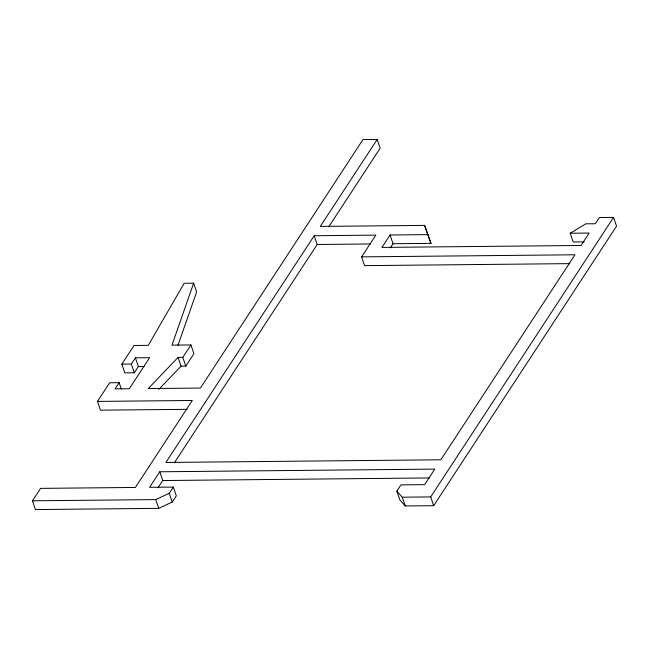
<?xml version="1.0" encoding="UTF-8"?>
<svg xmlns="http://www.w3.org/2000/svg" width="649" height="649" viewBox="0 0 649 649"><rect width="100%" height="100%" fill="white"/><g stroke="black" fill="none" stroke-linecap="round" stroke-linejoin="round"><path stroke-width="0.97" d="M187.204 409.324L100.449 410.168L97.464 401.406L109.657 382.772L119.14 382.675L115.076 388.889L129.297 388.751L149.619 357.688L135.398 357.834L138.375 366.588L134.311 372.802L124.827 372.891L121.85 364.138L134.043 345.495L148.264 345.357L184.154 283.288L193.637 283.191L171.969 345.13L190.936 344.944L193.913 353.705L185.784 366.125L181.047 366.174L158.867 389.359M177.948 345.317L196.623 291.953L193.637 283.191M584.181 241.89L573.205 241.996L570.22 233.234L585.796 223.824L595.279 223.735L599.343 217.52L613.565 217.383L616.55 226.144L433.686 505.676L405.244 505.952L399.825 499.835L396.839 491.074L400.904 484.868L424.608 484.633L434.773 469.105L159.784 471.782L149.627 487.31L173.332 487.083L176.309 495.844L172.245 502.05L158.705 508.354L35.435 509.554L32.45 500.801L40.579 488.373L135.398 487.448L192.291 400.482L97.464 401.406M134.311 372.802L131.333 364.04L135.398 357.834M185.784 366.125L182.807 357.372L190.936 344.944M361.615 256.866L375.836 235.125L314.197 235.725L165.876 462.461L440.866 459.784L574.965 254.789L361.615 256.866L364.592 265.628L569.854 263.632M182.807 357.372L178.061 357.412L148.264 388.564L200.419 388.061L362.961 139.584L377.183 139.446L320.298 226.412L424.6 225.398L430.968 243.383L393.043 243.748L390.333 247.894M157.95 487.894L162.761 480.544L159.784 471.782M174.394 462.761L317.183 244.486L314.197 235.725M328.8 226.728L380.168 148.199L377.183 139.446M32.45 500.801L155.719 499.6L169.267 493.297L173.332 487.083M427.983 234.622L390.057 234.987L381.928 247.415L581.058 245.476L589.187 233.048L570.22 233.234M433.686 505.676L430.709 496.923L613.565 217.383M317.183 244.486L370.733 243.967M121.85 364.138L131.333 364.04M138.375 366.588L144.062 366.531M162.761 480.544L429.662 477.94M396.839 491.074L402.258 497.199L430.709 496.923M430.968 243.383L424.6 225.398M390.057 234.987L393.043 243.748M402.258 497.199L405.244 505.952M178.061 357.412L181.047 366.174M169.267 493.297L172.245 502.05M119.14 382.675L121.225 388.808M155.719 499.6L158.705 508.354"/></g></svg>
